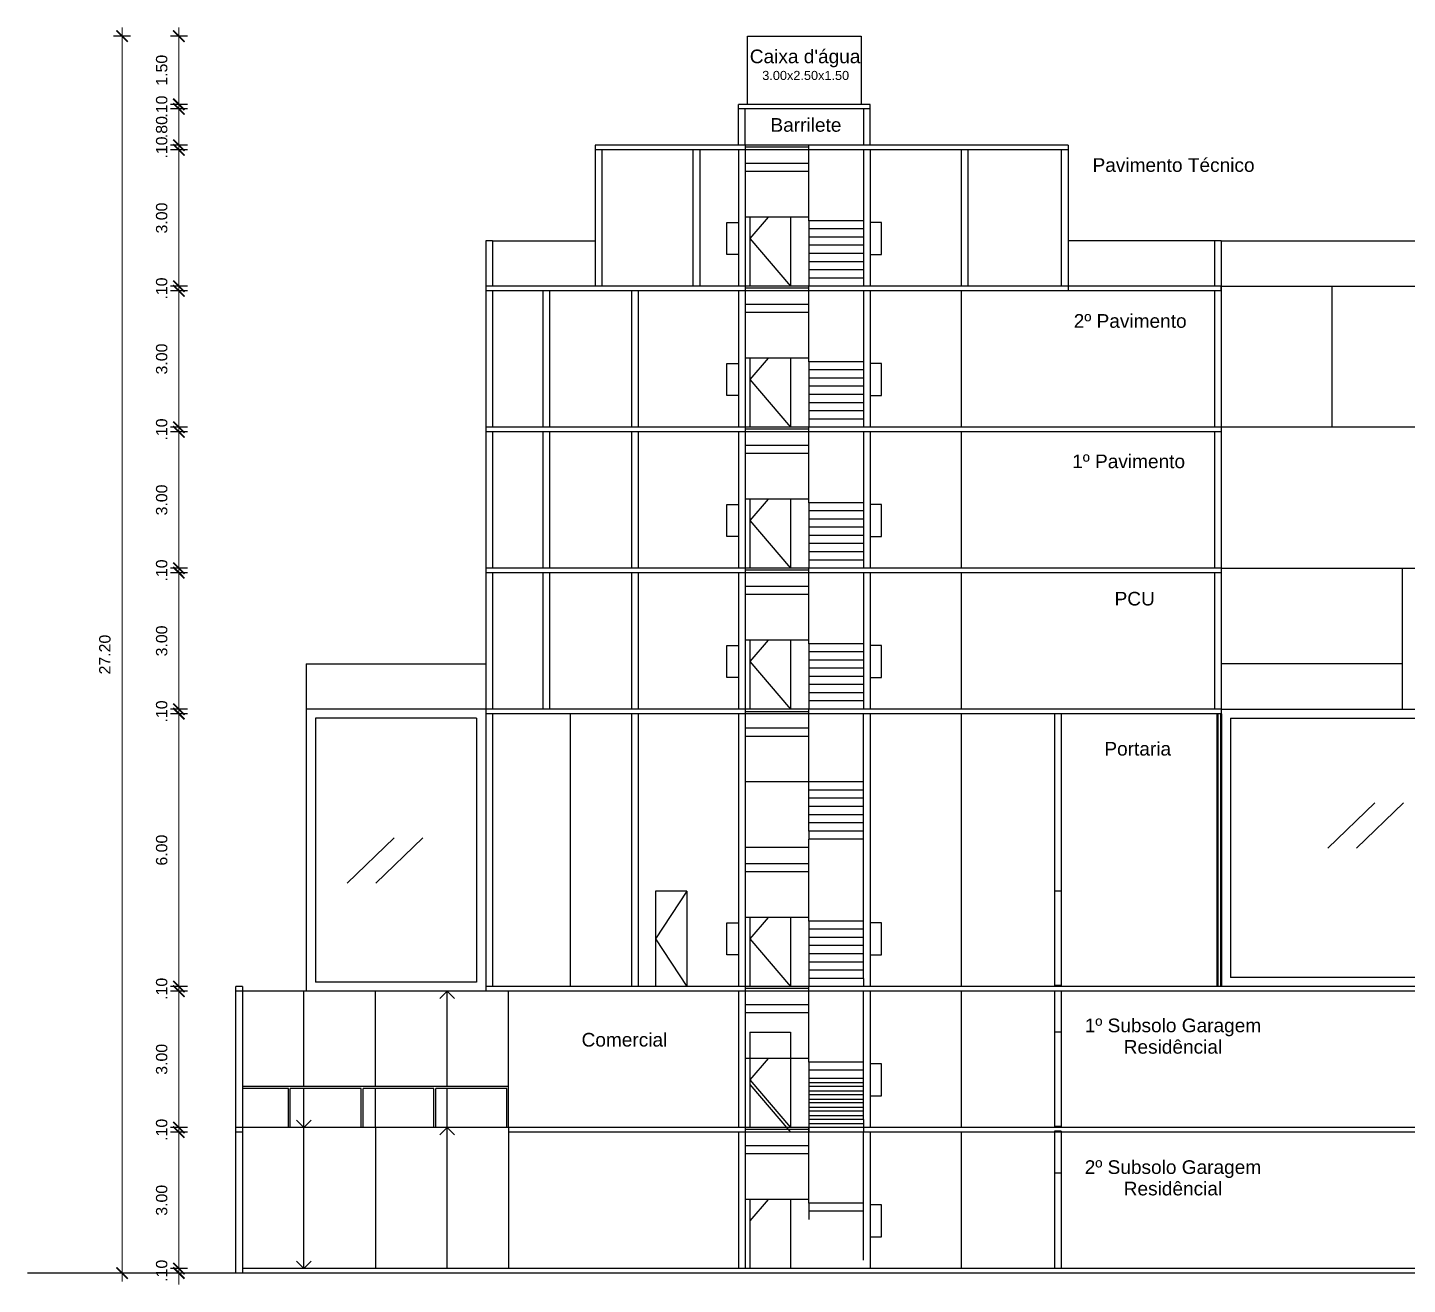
# Model space of a CAD drawing. Header units: millimetres. Extents: x -210 to 1173, y -437 to 320.
# Drawn here: x 862.41 to 892.75, y -409.12 to -381.48 of the extents above; entities that cross this region are included whole.
import ezdxf
from ezdxf.enums import TextEntityAlignment as Align

# ---------------------------------------------------------------- set-up
doc = ezdxf.new("R2010")
doc.units = ezdxf.units.MM
doc.header["$LTSCALE"] = 0.3
doc.linetypes.add('DASHED2', pattern=[9.525, 6.35, -3.175])
for name, color, linetype in [('CORTE', 6, 'Continuous'), ('COTAS', 1, 'Continuous'), ('ESQUADRIAS', 3, 'Continuous'), ('PROJEÇÃO', 1, 'DASHED2'), ('TEXTOS', 2, 'Continuous'), ('VISTA', 2, 'Continuous'), ('VISTA LONGE', 1, 'Continuous')]:
    doc.layers.add(name, color=color, linetype=linetype)
doc.styles.add('2MM 1_100', font='ARIAL.TTF', dxfattribs={"height": 0.2})
doc.styles.add('3MM 1_100', font='ARIAL.TTF', dxfattribs={"height": 0.3})
doc.styles.add('COTAS', font='ARIAL.TTF')
doc.dimstyles.new('1_125', dxfattribs={"dimscale": 0.125, "dimtxt": 2, "dimasz": 2, "dimexe": 1.5, "dimexo": 6, "dimgap": 2, "dimtad": 1, "dimzin": 4, "dimdsep": 46, "dimtxsty": 'COTAS', "dimblk": 'ARCHTICK', "dimcen": 2.5, "dimdle": 1.5, "dimclrt": 2, "dimadec": 0, "dimazin": 0, "dimtfac": 1, "dimtix": 1, "dimtmove": 2, "dimatfit": 3, "dimldrblk": 'DOT', "dimfxl": 1.5, "dimfxlon": 1, "dimlwd": 5, "dimarcsym": 0})

# ---------------------------------------------------------------- blocks, each defined once
blk = doc.blocks.new('_ArchTick')
at = {"color": 0, "linetype": 'ByBlock', "const_width": 0.15}
blk.add_lwpolyline([(-0.5, -0.5), (0.5, 0.5)], dxfattribs=at)
blk = doc.blocks.new('*D40')
at = {"layer": 'COTAS', "color": 0, "lineweight": -2}
for p, q in [((864.672, -381.671), (864.297, -381.671)), ((864.672, -408.871), (864.297, -408.871))]:
    blk.add_line(p, q, dxfattribs=at)
at = {"layer": 'COTAS', "color": 0, "lineweight": 5}
blk.add_line((864.484, -381.483), (864.484, -409.058), dxfattribs=at)
at = {"layer": 'Defpoints', "color": 0}
for p in [(879.488, -381.671), (864.484, -408.871), (879.488, -408.871)]:
    blk.add_point(p, dxfattribs=at)
at = {"layer": 'COTAS', "color": 0, "lineweight": 5, "xscale": 0.25, "yscale": 0.25, "zscale": 0.25}
for p, rotation in [((864.484, -381.671), 90), ((864.484, -408.871), 270)]:
    blk.add_blockref('_ArchTick', p, dxfattribs=dict(at, rotation=rotation))
at = {"layer": 'COTAS', "color": 2, "insert": (864.107, -395.271), "char_height": 0.25, "attachment_point": 5, "rotation": 90, "style": 'COTAS'}
blk.add_mtext('27.20', dxfattribs=at)
blk = doc.blocks.new('_Dot')
at = {"color": 0, "linetype": 'ByBlock', "lineweight": -2}
blk.add_line((-0.5, 0), (-1, 0), dxfattribs=at)
at = {"color": 0, "linetype": 'ByBlock', "const_width": 0.5}
blk.add_lwpolyline([(-0.25, 0, 1), (0.25, 0, 1)], format="xyb", close=True, dxfattribs=at)
blk = doc.blocks.new('*D41')
at = {"layer": 'COTAS', "color": 0, "lineweight": 5}
for p, q in [((865.734, -408.771), (865.734, -408.521)), ((865.734, -408.871), (865.734, -408.771)), ((865.734, -408.871), (865.734, -409.121))]:
    blk.add_line(p, q, dxfattribs=at)
at = {"layer": 'COTAS', "color": 0, "lineweight": -2}
for p, q in [((865.922, -408.771), (865.547, -408.771)), ((865.922, -408.871), (865.547, -408.871))]:
    blk.add_line(p, q, dxfattribs=at)
at = {"layer": 'Defpoints', "color": 0}
for p in [(865.734, -408.771), (867.134, -408.771), (867.134, -408.871)]:
    blk.add_point(p, dxfattribs=at)
at = {"layer": 'COTAS', "color": 0, "lineweight": 5, "xscale": 0.25, "yscale": 0.25, "zscale": 0.25}
for p, rotation in [((865.734, -408.771), 270), ((865.734, -408.871), 90)]:
    blk.add_blockref('_ArchTick', p, dxfattribs=dict(at, rotation=rotation))
at = {"layer": 'COTAS', "color": 2, "insert": (865.357, -408.821), "char_height": 0.25, "attachment_point": 5, "rotation": 90, "style": 'COTAS'}
blk.add_mtext('.10', dxfattribs=at)
blk = doc.blocks.new('*D42')
at = {"layer": 'COTAS', "color": 0, "lineweight": 5}
blk.add_line((865.734, -408.958), (865.734, -405.583), dxfattribs=at)
at = {"layer": 'COTAS', "color": 0, "lineweight": -2}
for p, q in [((865.922, -405.771), (865.547, -405.771)), ((865.922, -408.771), (865.547, -408.771))]:
    blk.add_line(p, q, dxfattribs=at)
at = {"layer": 'Defpoints', "color": 0}
for p in [(865.734, -405.771), (867.134, -405.771), (867.134, -408.771)]:
    blk.add_point(p, dxfattribs=at)
at = {"layer": 'COTAS', "color": 0, "lineweight": 5, "xscale": 0.25, "yscale": 0.25, "zscale": 0.25}
for p, rotation in [((865.734, -405.771), 90), ((865.734, -408.771), 270)]:
    blk.add_blockref('_ArchTick', p, dxfattribs=dict(at, rotation=rotation))
at = {"layer": 'COTAS', "color": 2, "insert": (865.357, -407.271), "char_height": 0.25, "attachment_point": 5, "rotation": 90, "style": 'COTAS'}
blk.add_mtext('3.00', dxfattribs=at)
blk = doc.blocks.new('*D43')
at = {"layer": 'COTAS', "color": 0, "lineweight": -2}
for p, q in [((865.922, -405.671), (865.547, -405.671)), ((865.922, -405.771), (865.547, -405.771))]:
    blk.add_line(p, q, dxfattribs=at)
at = {"layer": 'COTAS', "color": 0, "lineweight": 5}
for p, q in [((865.734, -405.671), (865.734, -405.421)), ((865.734, -405.771), (865.734, -405.671)), ((865.734, -405.771), (865.734, -406.021))]:
    blk.add_line(p, q, dxfattribs=at)
at = {"layer": 'Defpoints', "color": 0}
for p in [(865.734, -405.671), (866.984, -405.671), (866.984, -405.771)]:
    blk.add_point(p, dxfattribs=at)
at = {"layer": 'COTAS', "color": 0, "lineweight": 5, "xscale": 0.25, "yscale": 0.25, "zscale": 0.25}
for p, rotation in [((865.734, -405.671), 270), ((865.734, -405.771), 90)]:
    blk.add_blockref('_ArchTick', p, dxfattribs=dict(at, rotation=rotation))
at = {"layer": 'COTAS', "color": 2, "insert": (865.357, -405.721), "char_height": 0.25, "attachment_point": 5, "rotation": 90, "style": 'COTAS'}
blk.add_mtext('.10', dxfattribs=at)
blk = doc.blocks.new('*D44')
at = {"layer": 'COTAS', "color": 0, "lineweight": -2}
for p, q in [((865.922, -402.671), (865.547, -402.671)), ((865.922, -405.671), (865.547, -405.671))]:
    blk.add_line(p, q, dxfattribs=at)
at = {"layer": 'COTAS', "color": 0, "lineweight": 5}
blk.add_line((865.734, -405.858), (865.734, -402.483), dxfattribs=at)
at = {"layer": 'Defpoints', "color": 0}
for p in [(865.734, -402.671), (866.984, -402.671), (866.984, -405.671)]:
    blk.add_point(p, dxfattribs=at)
at = {"layer": 'COTAS', "color": 0, "lineweight": 5, "xscale": 0.25, "yscale": 0.25, "zscale": 0.25}
for p, rotation in [((865.734, -402.671), 90), ((865.734, -405.671), 270)]:
    blk.add_blockref('_ArchTick', p, dxfattribs=dict(at, rotation=rotation))
at = {"layer": 'COTAS', "color": 2, "insert": (865.357, -404.171), "char_height": 0.25, "attachment_point": 5, "rotation": 90, "style": 'COTAS'}
blk.add_mtext('3.00', dxfattribs=at)
blk = doc.blocks.new('*D45')
at = {"layer": 'COTAS', "color": 0, "lineweight": 5}
for p, q in [((865.734, -402.571), (865.734, -402.321)), ((865.734, -402.671), (865.734, -402.571)), ((865.734, -402.671), (865.734, -402.921))]:
    blk.add_line(p, q, dxfattribs=at)
at = {"layer": 'COTAS', "color": 0, "lineweight": -2}
for p, q in [((865.922, -402.571), (865.547, -402.571)), ((865.922, -402.671), (865.547, -402.671))]:
    blk.add_line(p, q, dxfattribs=at)
at = {"layer": 'Defpoints', "color": 0}
for p in [(865.734, -402.571), (866.984, -402.571), (866.984, -402.671)]:
    blk.add_point(p, dxfattribs=at)
at = {"layer": 'COTAS', "color": 0, "lineweight": 5, "xscale": 0.25, "yscale": 0.25, "zscale": 0.25}
for p, rotation in [((865.734, -402.571), 270), ((865.734, -402.671), 90)]:
    blk.add_blockref('_ArchTick', p, dxfattribs=dict(at, rotation=rotation))
at = {"layer": 'COTAS', "color": 2, "insert": (865.357, -402.621), "char_height": 0.25, "attachment_point": 5, "rotation": 90, "style": 'COTAS'}
blk.add_mtext('.10', dxfattribs=at)
blk = doc.blocks.new('*D46')
at = {"layer": 'COTAS', "color": 0, "lineweight": -2}
for p, q in [((865.922, -396.571), (865.547, -396.571)), ((865.922, -402.571), (865.547, -402.571))]:
    blk.add_line(p, q, dxfattribs=at)
at = {"layer": 'COTAS', "color": 0, "lineweight": 5}
blk.add_line((865.734, -402.758), (865.734, -396.383), dxfattribs=at)
at = {"layer": 'Defpoints', "color": 0}
for p in [(865.734, -396.571), (872.632, -396.571), (872.632, -402.571)]:
    blk.add_point(p, dxfattribs=at)
at = {"layer": 'COTAS', "color": 0, "lineweight": 5, "xscale": 0.25, "yscale": 0.25, "zscale": 0.25}
for p, rotation in [((865.734, -396.571), 90), ((865.734, -402.571), 270)]:
    blk.add_blockref('_ArchTick', p, dxfattribs=dict(at, rotation=rotation))
at = {"layer": 'COTAS', "color": 2, "insert": (865.357, -399.571), "char_height": 0.25, "attachment_point": 5, "rotation": 90, "style": 'COTAS'}
blk.add_mtext('6.00', dxfattribs=at)
blk = doc.blocks.new('*D47')
at = {"layer": 'COTAS', "color": 0, "lineweight": -2}
for p, q in [((865.922, -393.471), (865.547, -393.471)), ((865.922, -396.471), (865.547, -396.471))]:
    blk.add_line(p, q, dxfattribs=at)
at = {"layer": 'COTAS', "color": 0, "lineweight": 5}
blk.add_line((865.734, -396.658), (865.734, -393.283), dxfattribs=at)
at = {"layer": 'Defpoints', "color": 0}
for p in [(865.734, -393.471), (872.632, -393.471), (872.632, -396.471)]:
    blk.add_point(p, dxfattribs=at)
at = {"layer": 'COTAS', "color": 0, "lineweight": 5, "xscale": 0.25, "yscale": 0.25, "zscale": 0.25}
for p, rotation in [((865.734, -393.471), 90), ((865.734, -396.471), 270)]:
    blk.add_blockref('_ArchTick', p, dxfattribs=dict(at, rotation=rotation))
at = {"layer": 'COTAS', "color": 2, "insert": (865.357, -394.971), "char_height": 0.25, "attachment_point": 5, "rotation": 90, "style": 'COTAS'}
blk.add_mtext('3.00', dxfattribs=at)
blk = doc.blocks.new('*D48')
at = {"layer": 'COTAS', "color": 0, "lineweight": 5}
for p, q in [((865.734, -396.471), (865.734, -396.221)), ((865.734, -396.571), (865.734, -396.471)), ((865.734, -396.571), (865.734, -396.821))]:
    blk.add_line(p, q, dxfattribs=at)
at = {"layer": 'COTAS', "color": 0, "lineweight": -2}
for p, q in [((865.922, -396.471), (865.547, -396.471)), ((865.922, -396.571), (865.547, -396.571))]:
    blk.add_line(p, q, dxfattribs=at)
at = {"layer": 'Defpoints', "color": 0}
for p in [(865.734, -396.471), (872.481, -396.471), (872.481, -396.571)]:
    blk.add_point(p, dxfattribs=at)
at = {"layer": 'COTAS', "color": 0, "lineweight": 5, "xscale": 0.25, "yscale": 0.25, "zscale": 0.25}
for p, rotation in [((865.734, -396.471), 270), ((865.734, -396.571), 90)]:
    blk.add_blockref('_ArchTick', p, dxfattribs=dict(at, rotation=rotation))
at = {"layer": 'COTAS', "color": 2, "insert": (865.357, -396.521), "char_height": 0.25, "attachment_point": 5, "rotation": 90, "style": 'COTAS'}
blk.add_mtext('.10', dxfattribs=at)
blk = doc.blocks.new('*D49')
at = {"layer": 'COTAS', "color": 0, "lineweight": 5}
for p, q in [((865.734, -393.371), (865.734, -393.121)), ((865.734, -393.471), (865.734, -393.371)), ((865.734, -393.471), (865.734, -393.721))]:
    blk.add_line(p, q, dxfattribs=at)
at = {"layer": 'COTAS', "color": 0, "lineweight": -2}
for p, q in [((865.922, -393.371), (865.547, -393.371)), ((865.922, -393.471), (865.547, -393.471))]:
    blk.add_line(p, q, dxfattribs=at)
at = {"layer": 'Defpoints', "color": 0}
for p in [(865.734, -393.371), (872.632, -393.371), (872.632, -393.471)]:
    blk.add_point(p, dxfattribs=at)
at = {"layer": 'COTAS', "color": 0, "lineweight": 5, "xscale": 0.25, "yscale": 0.25, "zscale": 0.25}
for p, rotation in [((865.734, -393.371), 270), ((865.734, -393.471), 90)]:
    blk.add_blockref('_ArchTick', p, dxfattribs=dict(at, rotation=rotation))
at = {"layer": 'COTAS', "color": 2, "insert": (865.357, -393.421), "char_height": 0.25, "attachment_point": 5, "rotation": 90, "style": 'COTAS'}
blk.add_mtext('.10', dxfattribs=at)
blk = doc.blocks.new('*D50')
at = {"layer": 'COTAS', "color": 0, "lineweight": 5}
blk.add_line((865.734, -393.558), (865.734, -390.183), dxfattribs=at)
at = {"layer": 'COTAS', "color": 0, "lineweight": -2}
for p, q in [((865.922, -390.371), (865.547, -390.371)), ((865.922, -393.371), (865.547, -393.371))]:
    blk.add_line(p, q, dxfattribs=at)
at = {"layer": 'Defpoints', "color": 0}
for p in [(865.734, -390.371), (872.632, -390.371), (872.632, -393.371)]:
    blk.add_point(p, dxfattribs=at)
at = {"layer": 'COTAS', "color": 0, "lineweight": 5, "xscale": 0.25, "yscale": 0.25, "zscale": 0.25}
for p, rotation in [((865.734, -390.371), 90), ((865.734, -393.371), 270)]:
    blk.add_blockref('_ArchTick', p, dxfattribs=dict(at, rotation=rotation))
at = {"layer": 'COTAS', "color": 2, "insert": (865.357, -391.871), "char_height": 0.25, "attachment_point": 5, "rotation": 90, "style": 'COTAS'}
blk.add_mtext('3.00', dxfattribs=at)
blk = doc.blocks.new('*D51')
at = {"layer": 'COTAS', "color": 0, "lineweight": 5}
for p, q in [((865.734, -390.271), (865.734, -390.021)), ((865.734, -390.371), (865.734, -390.271)), ((865.734, -390.371), (865.734, -390.621))]:
    blk.add_line(p, q, dxfattribs=at)
at = {"layer": 'COTAS', "color": 0, "lineweight": -2}
for p, q in [((865.922, -390.271), (865.547, -390.271)), ((865.922, -390.371), (865.547, -390.371))]:
    blk.add_line(p, q, dxfattribs=at)
at = {"layer": 'Defpoints', "color": 0}
for p in [(865.734, -390.271), (872.632, -390.271), (872.632, -390.371)]:
    blk.add_point(p, dxfattribs=at)
at = {"layer": 'COTAS', "color": 0, "lineweight": 5, "xscale": 0.25, "yscale": 0.25, "zscale": 0.25}
for p, rotation in [((865.734, -390.271), 270), ((865.734, -390.371), 90)]:
    blk.add_blockref('_ArchTick', p, dxfattribs=dict(at, rotation=rotation))
at = {"layer": 'COTAS', "color": 2, "insert": (865.357, -390.321), "char_height": 0.25, "attachment_point": 5, "rotation": 90, "style": 'COTAS'}
blk.add_mtext('.10', dxfattribs=at)
blk = doc.blocks.new('*D52')
at = {"layer": 'COTAS', "color": 0, "lineweight": 5}
blk.add_line((865.734, -390.458), (865.734, -387.083), dxfattribs=at)
at = {"layer": 'COTAS', "color": 0, "lineweight": -2}
for p, q in [((865.922, -387.271), (865.547, -387.271)), ((865.922, -390.271), (865.547, -390.271))]:
    blk.add_line(p, q, dxfattribs=at)
at = {"layer": 'Defpoints', "color": 0}
for p in [(865.734, -387.271), (872.632, -387.271), (872.632, -390.271)]:
    blk.add_point(p, dxfattribs=at)
at = {"layer": 'COTAS', "color": 0, "lineweight": 5, "xscale": 0.25, "yscale": 0.25, "zscale": 0.25}
for p, rotation in [((865.734, -387.271), 90), ((865.734, -390.271), 270)]:
    blk.add_blockref('_ArchTick', p, dxfattribs=dict(at, rotation=rotation))
at = {"layer": 'COTAS', "color": 2, "insert": (865.357, -388.771), "char_height": 0.25, "attachment_point": 5, "rotation": 90, "style": 'COTAS'}
blk.add_mtext('3.00', dxfattribs=at)
blk = doc.blocks.new('*D53')
at = {"layer": 'COTAS', "color": 0, "lineweight": 5}
blk.add_line((865.734, -387.358), (865.734, -383.983), dxfattribs=at)
at = {"layer": 'COTAS', "color": 0, "lineweight": -2}
for p, q in [((865.922, -384.171), (865.547, -384.171)), ((865.922, -387.171), (865.547, -387.171))]:
    blk.add_line(p, q, dxfattribs=at)
at = {"layer": 'Defpoints', "color": 0}
for p in [(865.734, -384.171), (874.889, -384.171), (874.889, -387.171)]:
    blk.add_point(p, dxfattribs=at)
at = {"layer": 'COTAS', "color": 0, "lineweight": 5, "xscale": 0.25, "yscale": 0.25, "zscale": 0.25}
for p, rotation in [((865.734, -384.171), 90), ((865.734, -387.171), 270)]:
    blk.add_blockref('_ArchTick', p, dxfattribs=dict(at, rotation=rotation))
at = {"layer": 'COTAS', "color": 2, "insert": (865.357, -385.671), "char_height": 0.25, "attachment_point": 5, "rotation": 90, "style": 'COTAS'}
blk.add_mtext('3.00', dxfattribs=at)
blk = doc.blocks.new('*D54')
at = {"layer": 'COTAS', "color": 0, "lineweight": -2}
for p, q in [((865.922, -387.171), (865.547, -387.171)), ((865.922, -387.271), (865.547, -387.271))]:
    blk.add_line(p, q, dxfattribs=at)
at = {"layer": 'COTAS', "color": 0, "lineweight": 5}
for p, q in [((865.734, -387.171), (865.734, -386.921)), ((865.734, -387.271), (865.734, -387.171)), ((865.734, -387.271), (865.734, -387.521))]:
    blk.add_line(p, q, dxfattribs=at)
at = {"layer": 'Defpoints', "color": 0}
for p in [(865.734, -387.171), (872.481, -387.171), (872.481, -387.271)]:
    blk.add_point(p, dxfattribs=at)
at = {"layer": 'COTAS', "color": 0, "lineweight": 5, "xscale": 0.25, "yscale": 0.25, "zscale": 0.25}
for p, rotation in [((865.734, -387.171), 270), ((865.734, -387.271), 90)]:
    blk.add_blockref('_ArchTick', p, dxfattribs=dict(at, rotation=rotation))
at = {"layer": 'COTAS', "color": 2, "insert": (865.357, -387.221), "char_height": 0.25, "attachment_point": 5, "rotation": 90, "style": 'COTAS'}
blk.add_mtext('.10', dxfattribs=at)
blk = doc.blocks.new('*D55')
at = {"layer": 'COTAS', "color": 0, "lineweight": 5}
for p, q in [((865.734, -384.071), (865.734, -383.821)), ((865.734, -384.171), (865.734, -384.071)), ((865.734, -384.171), (865.734, -384.421))]:
    blk.add_line(p, q, dxfattribs=at)
at = {"layer": 'COTAS', "color": 0, "lineweight": -2}
for p, q in [((865.922, -384.071), (865.547, -384.071)), ((865.922, -384.171), (865.547, -384.171))]:
    blk.add_line(p, q, dxfattribs=at)
at = {"layer": 'Defpoints', "color": 0}
for p in [(865.734, -384.071), (874.889, -384.071), (874.889, -384.171)]:
    blk.add_point(p, dxfattribs=at)
at = {"layer": 'COTAS', "color": 0, "lineweight": 5, "xscale": 0.25, "yscale": 0.25, "zscale": 0.25}
for p, rotation in [((865.734, -384.071), 270), ((865.734, -384.171), 90)]:
    blk.add_blockref('_ArchTick', p, dxfattribs=dict(at, rotation=rotation))
at = {"layer": 'COTAS', "color": 2, "insert": (865.357, -384.121), "char_height": 0.25, "attachment_point": 5, "rotation": 90, "style": 'COTAS'}
blk.add_mtext('.10', dxfattribs=at)
blk = doc.blocks.new('*D56')
at = {"layer": 'COTAS', "color": 0, "lineweight": 5}
for p, q in [((865.734, -383.271), (865.734, -383.021)), ((865.734, -384.071), (865.734, -383.271)), ((865.734, -384.071), (865.734, -384.321))]:
    blk.add_line(p, q, dxfattribs=at)
at = {"layer": 'COTAS', "color": 0, "lineweight": -2}
for p, q in [((865.922, -383.271), (865.547, -383.271)), ((865.922, -384.071), (865.547, -384.071))]:
    blk.add_line(p, q, dxfattribs=at)
at = {"layer": 'Defpoints', "color": 0}
for p in [(865.734, -383.271), (878.188, -383.271), (878.188, -384.071)]:
    blk.add_point(p, dxfattribs=at)
at = {"layer": 'COTAS', "color": 0, "lineweight": 5, "xscale": 0.25, "yscale": 0.25, "zscale": 0.25}
for p, rotation in [((865.734, -383.271), 270), ((865.734, -384.071), 90)]:
    blk.add_blockref('_ArchTick', p, dxfattribs=dict(at, rotation=rotation))
at = {"layer": 'COTAS', "color": 2, "insert": (865.357, -383.671), "char_height": 0.25, "attachment_point": 5, "rotation": 90, "style": 'COTAS'}
blk.add_mtext('.80', dxfattribs=at)
blk = doc.blocks.new('*D57')
at = {"layer": 'COTAS', "color": 0, "lineweight": 5}
for p, q in [((865.734, -383.171), (865.734, -382.921)), ((865.734, -383.271), (865.734, -383.171)), ((865.734, -383.271), (865.734, -383.521))]:
    blk.add_line(p, q, dxfattribs=at)
at = {"layer": 'COTAS', "color": 0, "lineweight": -2}
for p, q in [((865.922, -383.171), (865.547, -383.171)), ((865.922, -383.271), (865.547, -383.271))]:
    blk.add_line(p, q, dxfattribs=at)
at = {"layer": 'Defpoints', "color": 0}
for p in [(865.734, -383.171), (878.188, -383.171), (878.188, -383.271)]:
    blk.add_point(p, dxfattribs=at)
at = {"layer": 'COTAS', "color": 0, "lineweight": 5, "xscale": 0.25, "yscale": 0.25, "zscale": 0.25}
for p, rotation in [((865.734, -383.171), 270), ((865.734, -383.271), 90)]:
    blk.add_blockref('_ArchTick', p, dxfattribs=dict(at, rotation=rotation))
at = {"layer": 'COTAS', "color": 2, "insert": (865.357, -383.221), "char_height": 0.25, "attachment_point": 5, "rotation": 90, "style": 'COTAS'}
blk.add_mtext('.10', dxfattribs=at)
blk = doc.blocks.new('*D58')
at = {"layer": 'COTAS', "color": 0, "lineweight": -2}
for p, q in [((865.922, -381.671), (865.547, -381.671)), ((865.922, -383.171), (865.547, -383.171))]:
    blk.add_line(p, q, dxfattribs=at)
at = {"layer": 'COTAS', "color": 0, "lineweight": 5}
blk.add_line((865.734, -383.358), (865.734, -381.483), dxfattribs=at)
at = {"layer": 'Defpoints', "color": 0}
for p in [(865.734, -381.671), (878.238, -381.671), (878.238, -383.171)]:
    blk.add_point(p, dxfattribs=at)
at = {"layer": 'COTAS', "color": 0, "lineweight": 5, "xscale": 0.25, "yscale": 0.25, "zscale": 0.25}
for p, rotation in [((865.734, -381.671), 90), ((865.734, -383.171), 270)]:
    blk.add_blockref('_ArchTick', p, dxfattribs=dict(at, rotation=rotation))
at = {"layer": 'COTAS', "color": 2, "insert": (865.357, -382.421), "char_height": 0.25, "attachment_point": 5, "rotation": 90, "style": 'COTAS'}
blk.add_mtext('1.50', dxfattribs=at)
blk = doc.blocks.new('*D59')
at = {"layer": 'COTAS', "color": 0, "lineweight": -2}
for p, q in [((913.047, -381.671), (913.422, -381.671)), ((913.047, -402.571), (913.422, -402.571))]:
    blk.add_line(p, q, dxfattribs=at)
at = {"layer": 'COTAS', "color": 0, "lineweight": 5}
blk.add_line((913.234, -381.483), (913.234, -402.758), dxfattribs=at)
at = {"layer": 'Defpoints', "color": 0}
for p in [(879.488, -381.671), (879.488, -402.571), (913.234, -402.571)]:
    blk.add_point(p, dxfattribs=at)
at = {"layer": 'COTAS', "color": 0, "lineweight": 5, "xscale": 0.25, "yscale": 0.25, "zscale": 0.25}
for p, rotation in [((913.234, -381.671), 90), ((913.234, -402.571), 270)]:
    blk.add_blockref('_ArchTick', p, dxfattribs=dict(at, rotation=rotation))
at = {"layer": 'COTAS', "color": 2, "insert": (912.857, -392.121), "char_height": 0.25, "attachment_point": 5, "rotation": 90, "style": 'COTAS'}
blk.add_mtext('20.90', dxfattribs=at)

msp = doc.modelspace()

# ---------------------------------------------------------------- linework, layer by layer
at = {"layer": 'CORTE'}
for p, q in [((878.238, -383.171), (878.238, -381.671)), ((878.238, -381.671), (880.738, -381.671)), ((880.738, -381.671), (880.738, -383.171)), ((880.938, -383.171), (878.038, -383.171)), ((878.038, -384.071), (878.038, -383.171)), ((880.938, -384.071), (880.938, -383.171)), ((880.938, -383.271), (878.038, -383.271)), ((878.188, -384.071), (878.188, -383.271)), ((880.799, -384.071), (880.799, -383.271)), ((874.889, -384.071), (874.889, -387.171)), ((885.289, -384.071), (874.889, -384.071)), ((878.188, -384.071), (878.188, -387.171)), ((885.289, -384.071), (885.289, -387.271)), ((885.289, -384.171), (874.889, -384.171)), ((875.039, -384.171), (875.039, -387.171)), ((877.039, -384.171), (877.039, -387.171)), ((877.189, -384.171), (877.189, -387.171)), ((878.038, -384.171), (878.038, -387.171)), ((880.788, -384.171), (880.788, -387.171)), ((880.938, -384.171), (880.938, -387.171)), ((882.938, -384.171), (882.938, -387.171)), ((883.088, -384.171), (883.088, -387.171)), ((885.139, -384.171), (885.139, -387.171)), ((879.588, -384.471), (878.188, -384.471)), ((879.588, -384.651), (878.188, -384.651)), ((879.588, -384.651), (879.588, -384.471)), ((872.632, -386.171), (872.481, -386.171)), ((872.481, -386.171), (872.481, -390.271)), ((872.632, -386.171), (872.632, -387.171)), ((888.506, -386.171), (888.506, -387.171)), ((888.657, -386.171), (888.506, -386.171)), ((888.657, -386.171), (888.657, -396.471)), ((880.788, -386.811), (879.588, -386.811)), ((879.588, -386.811), (879.588, -386.991)), ((872.481, -387.171), (872.481, -393.371)), ((888.657, -387.171), (872.481, -387.171)), ((878.188, -387.171), (878.188, -390.271)), ((888.657, -387.271), (888.657, -387.171)), ((888.657, -387.271), (872.481, -387.271)), ((872.632, -387.271), (872.632, -390.271)), ((873.738, -387.271), (873.738, -390.271)), ((873.888, -387.271), (873.888, -390.271)), ((875.688, -387.271), (875.688, -390.271)), ((875.838, -387.271), (875.838, -390.271)), ((878.038, -387.271), (878.038, -390.271)), ((880.788, -387.271), (880.788, -390.271)), ((880.938, -387.271), (880.938, -390.271)), ((888.506, -387.271), (888.506, -390.271)), ((879.588, -387.571), (878.188, -387.571)), ((879.588, -387.751), (878.188, -387.751)), ((879.588, -387.751), (879.588, -387.571)), ((880.788, -389.911), (879.588, -389.911)), ((879.588, -389.911), (879.588, -390.091)), ((872.481, -390.271), (872.481, -396.471)), ((888.657, -390.271), (872.481, -390.271)), ((888.657, -390.371), (872.481, -390.371)), ((872.632, -390.371), (872.632, -393.371)), ((873.738, -390.371), (873.738, -393.371)), ((873.888, -390.371), (873.888, -393.371)), ((875.688, -390.371), (875.688, -393.371)), ((875.838, -390.371), (875.838, -393.371)), ((878.038, -390.371), (878.038, -393.371)), ((878.188, -390.271), (878.188, -393.371)), ((880.788, -390.371), (880.788, -393.371)), ((880.938, -390.371), (880.938, -393.371)), ((888.506, -390.371), (888.506, -393.371)), ((879.588, -390.671), (878.188, -390.671)), ((879.588, -390.851), (879.588, -390.671)), ((879.588, -390.851), (878.188, -390.851)), ((880.788, -393.011), (879.588, -393.011)), ((879.588, -393.011), (879.588, -393.191)), ((888.657, -393.371), (872.481, -393.371)), ((888.657, -393.471), (872.481, -393.471)), ((872.632, -393.471), (872.632, -396.471)), ((873.738, -393.471), (873.738, -396.471)), ((873.888, -393.471), (873.888, -396.471)), ((875.688, -393.471), (875.688, -396.471)), ((875.838, -393.471), (875.838, -396.471)), ((878.038, -393.471), (878.038, -396.471)), ((878.188, -393.371), (878.188, -396.471)), ((880.788, -393.471), (880.788, -396.471)), ((880.938, -393.471), (880.938, -396.471)), ((888.506, -393.471), (888.506, -396.471)), ((879.588, -393.771), (878.188, -393.771)), ((879.588, -393.951), (879.588, -393.771)), ((879.588, -393.951), (878.188, -393.951)), ((880.788, -396.111), (879.588, -396.111)), ((879.588, -396.111), (879.588, -396.291)), ((872.481, -396.471), (872.481, -402.671)), ((888.664, -396.471), (872.481, -396.471)), ((888.664, -396.571), (872.481, -396.571)), ((872.632, -396.571), (872.632, -402.571)), ((875.688, -396.571), (875.688, -402.571)), ((875.838, -396.571), (875.838, -402.571)), ((878.038, -396.571), (878.038, -402.571)), ((878.188, -396.471), (878.188, -402.571)), ((880.788, -402.391), (880.788, -396.571)), ((880.938, -396.571), (880.938, -402.571)), ((884.988, -396.571), (884.988, -402.551)), ((885.138, -396.571), (885.138, -402.551)), ((888.664, -396.571), (888.664, -396.471)), ((879.588, -396.891), (878.188, -396.891)), ((879.588, -397.071), (879.588, -396.891)), ((879.588, -397.071), (878.188, -397.071)), ((880.788, -399.151), (879.588, -399.151)), ((879.588, -399.151), (879.588, -399.331)), ((879.588, -399.871), (878.188, -399.871)), ((879.588, -400.051), (879.588, -399.871)), ((879.588, -400.051), (878.188, -400.051)), ((885.138, -400.471), (884.988, -400.471)), ((880.788, -402.211), (879.588, -402.211)), ((879.588, -402.211), (879.588, -402.391)), ((866.984, -408.871), (866.984, -402.571)), ((867.134, -402.571), (866.984, -402.571)), ((867.134, -402.671), (866.984, -402.671)), ((867.134, -402.571), (867.134, -408.871)), ((911.984, -402.571), (872.481, -402.571)), ((911.984, -402.671), (872.481, -402.671)), ((878.038, -402.671), (878.038, -405.671)), ((878.188, -402.571), (878.188, -405.671)), ((880.788, -402.391), (880.788, -402.571)), ((880.788, -405.491), (880.788, -402.671)), ((880.938, -402.671), (880.938, -405.671)), ((884.988, -402.551), (884.988, -402.571)), ((885.138, -402.551), (884.988, -402.551)), ((884.988, -402.671), (884.988, -403.571)), ((885.138, -402.551), (885.138, -402.571)), ((885.138, -402.671), (885.138, -403.571)), ((879.588, -402.971), (878.188, -402.971)), ((879.588, -403.151), (879.588, -402.971)), ((879.588, -403.151), (878.188, -403.151)), ((885.138, -403.571), (884.988, -403.571)), ((880.788, -405.311), (879.588, -405.311)), ((879.588, -405.311), (879.588, -405.491)), ((867.134, -405.671), (866.984, -405.671)), ((911.984, -405.671), (872.984, -405.671)), ((878.188, -405.671), (878.188, -408.771)), ((880.788, -405.411), (879.588, -405.411)), ((879.588, -405.411), (879.588, -405.591)), ((880.788, -405.491), (880.788, -405.671)), ((880.788, -405.591), (880.788, -405.771)), ((884.988, -405.651), (884.988, -405.671)), ((885.138, -405.651), (884.988, -405.651)), ((885.138, -405.651), (885.138, -405.671)), ((867.134, -405.771), (866.984, -405.771)), ((911.984, -405.771), (872.984, -405.771)), ((878.038, -405.771), (878.038, -408.771)), ((880.788, -408.591), (880.788, -405.771)), ((880.938, -405.771), (880.938, -408.771)), ((885.138, -405.751), (884.988, -405.751)), ((884.988, -405.751), (884.988, -405.771)), ((884.988, -405.771), (884.988, -406.671)), ((885.138, -405.751), (885.138, -405.771)), ((885.138, -405.771), (885.138, -406.671)), ((879.588, -406.071), (878.188, -406.071)), ((879.588, -406.251), (878.188, -406.251)), ((879.588, -406.251), (879.588, -406.071)), ((885.138, -406.671), (884.988, -406.671)), ((914.863, -408.871), (862.407, -408.871)), ((911.834, -408.771), (867.134, -408.771))]:
    msp.add_line(p, q, dxfattribs=at)
for points in [[(878.038, -386.471), (877.788, -386.471), (877.788, -385.771), (878.038, -385.771)], [(880.938, -386.471), (881.188, -386.471), (881.188, -385.771), (880.938, -385.771)], [(878.038, -389.571), (877.788, -389.571), (877.788, -388.871), (878.038, -388.871)], [(880.938, -389.571), (881.188, -389.571), (881.188, -388.871), (880.938, -388.871)], [(878.038, -392.671), (877.788, -392.671), (877.788, -391.971), (878.038, -391.971)], [(880.938, -392.671), (881.188, -392.671), (881.188, -391.971), (880.938, -391.971)], [(878.038, -395.771), (877.788, -395.771), (877.788, -395.071), (878.038, -395.071)], [(880.938, -395.771), (881.188, -395.771), (881.188, -395.071), (880.938, -395.071)], [(878.038, -401.871), (877.788, -401.871), (877.788, -401.171), (878.038, -401.171)], [(880.938, -401.871), (881.188, -401.871), (881.188, -401.171), (880.938, -401.171)], [(880.938, -404.971), (881.188, -404.971), (881.188, -404.271), (880.938, -404.271)], [(880.938, -408.071), (881.188, -408.071), (881.188, -407.371), (880.938, -407.371)]]:
    msp.add_lwpolyline(points, close=True, dxfattribs=at)
at = {"layer": 'COTAS'}
for p, q in [((868.484, -404.771), (868.484, -402.671)), ((871.634, -402.671), (871.471, -402.834)), ((871.634, -402.671), (871.797, -402.834)), ((871.634, -404.771), (871.634, -402.671)), ((868.484, -405.671), (868.484, -404.811)), ((871.634, -405.671), (871.634, -404.811)), ((868.484, -405.671), (868.321, -405.507)), ((868.484, -405.671), (868.647, -405.507)), ((868.484, -408.771), (868.484, -405.671)), ((871.634, -405.671), (871.471, -405.834)), ((871.634, -405.671), (871.797, -405.834)), ((871.634, -408.771), (871.634, -405.671)), ((868.484, -408.771), (868.321, -408.607)), ((868.484, -408.771), (868.647, -408.607))]:
    msp.add_line(p, q, dxfattribs=at)
at = {"layer": 'ESQUADRIAS'}
for p, q in [((888.562, -396.571), (888.562, -402.571)), ((888.582, -396.571), (888.582, -402.571))]:
    msp.add_line(p, q, dxfattribs=at)
at = {"layer": 'PROJEÇÃO'}
for p, q in [((878.691, -385.651), (878.288, -386.121)), ((878.288, -386.121), (879.188, -387.171)), ((878.691, -388.751), (878.288, -389.221)), ((878.288, -389.221), (879.188, -390.271)), ((878.691, -391.851), (878.288, -392.321)), ((878.288, -392.321), (879.188, -393.371)), ((878.691, -394.951), (878.288, -395.421)), ((878.288, -395.421), (879.188, -396.471)), ((876.907, -400.471), (876.215, -401.521)), ((878.691, -401.051), (878.288, -401.521)), ((876.215, -401.521), (876.907, -402.571)), ((878.288, -401.521), (879.188, -402.571)), ((878.691, -404.151), (878.288, -404.621)), ((878.288, -404.621), (879.188, -405.671)), ((878.288, -404.621), (879.188, -405.671)), ((878.288, -404.721), (879.188, -405.771)), ((878.691, -407.251), (878.288, -407.721))]:
    msp.add_line(p, q, dxfattribs=at)
at = {"layer": 'VISTA'}
for p, q in [((879.588, -384.111), (878.188, -384.111)), ((879.588, -384.471), (879.588, -384.071)), ((879.588, -385.731), (879.588, -384.651)), ((879.588, -385.651), (878.188, -385.651)), ((878.288, -385.651), (878.288, -387.171)), ((879.188, -385.651), (879.188, -387.171)), ((880.788, -385.731), (879.588, -385.731)), ((879.588, -385.731), (879.588, -385.911)), ((880.788, -385.911), (879.588, -385.911)), ((879.588, -385.911), (879.588, -386.091)), ((872.632, -386.171), (874.889, -386.171)), ((880.788, -386.091), (879.588, -386.091)), ((879.588, -386.091), (879.588, -386.271)), ((880.788, -386.271), (879.588, -386.271)), ((879.588, -386.271), (879.588, -386.451)), ((888.506, -386.171), (885.289, -386.171)), ((888.657, -386.171), (911.204, -386.171)), ((880.788, -386.451), (879.588, -386.451)), ((879.588, -386.451), (879.588, -386.631)), ((880.788, -386.631), (879.588, -386.631)), ((879.588, -386.631), (879.588, -386.811)), ((880.788, -386.991), (879.588, -386.991)), ((879.588, -386.991), (879.588, -387.171)), ((879.588, -387.571), (879.588, -387.171)), ((888.657, -387.171), (911.204, -387.171)), ((891.092, -387.171), (891.092, -390.271)), ((879.588, -387.211), (878.188, -387.211)), ((882.938, -387.271), (882.938, -390.271)), ((879.588, -388.831), (879.588, -387.751)), ((879.588, -388.751), (878.188, -388.751)), ((878.288, -388.751), (878.288, -390.271)), ((879.188, -388.751), (879.188, -390.271)), ((880.788, -388.831), (879.588, -388.831)), ((879.588, -388.831), (879.588, -389.011)), ((880.788, -389.011), (879.588, -389.011)), ((879.588, -389.011), (879.588, -389.191)), ((880.788, -389.191), (879.588, -389.191)), ((879.588, -389.191), (879.588, -389.371)), ((880.788, -389.371), (879.588, -389.371)), ((879.588, -389.371), (879.588, -389.551)), ((880.788, -389.551), (879.588, -389.551)), ((879.588, -389.551), (879.588, -389.731)), ((880.788, -389.731), (879.588, -389.731)), ((879.588, -389.731), (879.588, -389.911)), ((880.788, -390.091), (879.588, -390.091)), ((879.588, -390.091), (879.588, -390.271)), ((879.588, -390.311), (878.188, -390.311)), ((879.588, -390.671), (879.588, -390.271)), ((882.938, -390.371), (882.938, -393.371)), ((911.204, -390.271), (888.657, -390.271)), ((879.588, -391.931), (879.588, -390.851)), ((879.588, -391.851), (878.188, -391.851)), ((878.288, -391.851), (878.288, -393.371)), ((879.188, -391.851), (879.188, -393.371)), ((880.788, -391.931), (879.588, -391.931)), ((879.588, -391.931), (879.588, -392.111)), ((880.788, -392.111), (879.588, -392.111)), ((879.588, -392.111), (879.588, -392.291)), ((880.788, -392.291), (879.588, -392.291)), ((879.588, -392.291), (879.588, -392.471)), ((880.788, -392.471), (879.588, -392.471)), ((879.588, -392.471), (879.588, -392.651)), ((880.788, -392.651), (879.588, -392.651)), ((879.588, -392.651), (879.588, -392.831)), ((880.788, -392.831), (879.588, -392.831)), ((879.588, -392.831), (879.588, -393.011)), ((880.788, -393.191), (879.588, -393.191)), ((879.588, -393.191), (879.588, -393.371)), ((879.588, -393.411), (878.188, -393.411)), ((879.588, -393.771), (879.588, -393.371)), ((882.938, -393.471), (882.938, -396.471)), ((888.657, -393.371), (893.636, -393.371)), ((892.636, -393.371), (892.636, -396.471)), ((879.588, -395.031), (879.588, -393.951)), ((879.588, -394.951), (878.188, -394.951)), ((878.288, -394.951), (878.288, -396.471)), ((879.188, -394.951), (879.188, -396.471)), ((880.788, -395.031), (879.588, -395.031)), ((879.588, -395.031), (879.588, -395.211)), ((880.788, -395.211), (879.588, -395.211)), ((879.588, -395.211), (879.588, -395.391)), ((880.788, -395.391), (879.588, -395.391)), ((879.588, -395.391), (879.588, -395.571)), ((868.535, -395.471), (868.535, -402.671)), ((868.535, -395.471), (872.481, -395.471)), ((880.788, -395.571), (879.588, -395.571)), ((879.588, -395.571), (879.588, -395.751)), ((892.636, -395.471), (888.657, -395.471)), ((880.788, -395.751), (879.588, -395.751)), ((879.588, -395.751), (879.588, -395.931)), ((880.788, -395.931), (879.588, -395.931)), ((879.588, -395.931), (879.588, -396.111)), ((880.788, -396.291), (879.588, -396.291)), ((879.588, -396.291), (879.588, -396.471)), ((872.481, -396.471), (868.535, -396.471)), ((874.338, -396.571), (874.338, -402.571)), ((879.588, -396.531), (878.188, -396.531)), ((879.588, -396.891), (879.588, -396.471)), ((882.938, -396.571), (882.938, -402.571)), ((888.644, -396.571), (888.644, -402.571)), ((888.664, -396.471), (894.684, -396.471)), ((888.664, -396.571), (888.664, -402.571)), ((872.281, -396.671), (868.735, -396.671)), ((868.735, -396.671), (868.735, -402.471)), ((872.281, -396.671), (872.281, -402.471)), ((888.864, -396.671), (894.484, -396.671)), ((888.864, -396.671), (888.864, -402.371)), ((879.588, -399.151), (879.588, -397.071)), ((879.588, -398.071), (878.188, -398.071)), ((880.788, -398.071), (879.588, -398.071)), ((880.788, -398.251), (879.588, -398.251)), ((880.788, -398.431), (879.588, -398.431)), ((880.788, -398.611), (879.588, -398.611)), ((891.002, -399.529), (892.039, -398.529)), ((891.63, -399.529), (892.667, -398.529)), ((880.788, -398.791), (879.588, -398.791)), ((880.788, -398.971), (879.588, -398.971)), ((869.435, -400.298), (870.471, -399.298)), ((870.063, -400.298), (871.099, -399.298)), ((879.588, -399.871), (879.588, -399.331)), ((880.788, -399.331), (879.588, -399.331)), ((879.588, -399.511), (878.188, -399.511)), ((879.588, -401.131), (879.588, -400.051)), ((876.215, -400.471), (876.215, -402.571)), ((876.907, -400.471), (876.215, -400.471)), ((876.907, -400.471), (876.907, -402.571)), ((884.988, -400.471), (884.988, -402.551)), ((885.138, -400.471), (885.138, -402.551)), ((879.588, -401.051), (878.188, -401.051)), ((878.288, -401.051), (878.288, -402.571)), ((879.188, -401.051), (879.188, -402.571)), ((880.788, -401.131), (879.588, -401.131)), ((879.588, -401.131), (879.588, -401.311)), ((880.788, -401.311), (879.588, -401.311)), ((879.588, -401.311), (879.588, -401.491)), ((880.788, -401.491), (879.588, -401.491)), ((879.588, -401.491), (879.588, -401.671)), ((880.788, -401.671), (879.588, -401.671)), ((879.588, -401.671), (879.588, -401.851)), ((880.788, -401.851), (879.588, -401.851)), ((879.588, -401.851), (879.588, -402.031)), ((880.788, -402.031), (879.588, -402.031)), ((879.588, -402.031), (879.588, -402.211)), ((872.281, -402.471), (868.735, -402.471)), ((870.059, -404.771), (870.059, -402.671)), ((879.588, -402.611), (878.188, -402.611)), ((880.788, -402.391), (879.588, -402.391)), ((879.588, -402.391), (879.588, -402.571)), ((879.588, -402.971), (879.588, -402.571)), ((882.938, -402.671), (882.938, -405.671)), ((894.484, -402.371), (888.864, -402.371)), ((879.588, -404.231), (879.588, -403.151)), ((878.288, -403.571), (878.288, -405.671)), ((878.288, -403.571), (879.188, -403.571)), ((879.188, -403.571), (879.188, -405.671)), ((884.988, -403.571), (884.988, -405.651)), ((885.138, -403.571), (885.138, -405.651)), ((879.588, -404.151), (878.188, -404.151)), ((878.288, -404.151), (878.288, -405.671)), ((879.188, -404.151), (879.188, -405.671)), ((880.788, -404.231), (879.588, -404.231)), ((879.588, -404.231), (879.588, -404.411)), ((880.788, -404.411), (879.588, -404.411)), ((879.588, -404.411), (879.588, -404.591)), ((872.984, -404.771), (867.134, -404.771)), ((872.984, -405.671), (872.984, -404.771)), ((880.788, -404.591), (879.588, -404.591)), ((879.588, -404.591), (879.588, -404.771)), ((880.788, -404.691), (879.588, -404.691)), ((879.588, -404.691), (879.588, -404.871)), ((880.788, -404.771), (879.588, -404.771)), ((879.588, -404.771), (879.588, -404.951)), ((868.144, -404.811), (867.134, -404.811)), ((868.144, -405.671), (868.144, -404.811)), ((868.184, -405.671), (868.184, -404.811)), ((869.744, -404.811), (868.184, -404.811)), ((869.744, -405.671), (869.744, -404.811)), ((869.784, -405.671), (869.784, -404.811)), ((871.344, -404.811), (869.784, -404.811)), ((870.059, -405.671), (870.059, -404.811)), ((871.344, -405.671), (871.344, -404.811)), ((872.944, -404.811), (871.384, -404.811)), ((871.384, -405.671), (871.384, -404.811)), ((872.944, -405.671), (872.944, -404.811)), ((880.788, -404.871), (879.588, -404.871)), ((879.588, -404.871), (879.588, -405.051)), ((880.788, -404.951), (879.588, -404.951)), ((879.588, -404.951), (879.588, -405.131)), ((880.788, -405.051), (879.588, -405.051)), ((879.588, -405.051), (879.588, -405.231)), ((880.788, -405.131), (879.588, -405.131)), ((879.588, -405.131), (879.588, -405.311)), ((880.788, -405.231), (879.588, -405.231)), ((879.588, -405.231), (879.588, -405.411)), ((872.984, -405.671), (867.134, -405.671)), ((870.059, -405.671), (870.059, -408.771)), ((872.984, -405.671), (872.984, -408.771)), ((880.788, -405.491), (879.588, -405.491)), ((879.588, -405.491), (879.588, -405.671)), ((879.588, -405.591), (879.588, -405.771)), ((880.788, -405.591), (879.588, -405.591)), ((879.588, -406.071), (879.588, -405.671)), ((879.588, -405.711), (878.188, -405.711)), ((882.938, -405.771), (882.938, -408.771)), ((879.588, -407.331), (879.588, -406.251)), ((884.988, -406.671), (884.988, -408.751)), ((885.138, -406.671), (885.138, -408.751)), ((879.588, -407.251), (878.188, -407.251)), ((878.288, -407.251), (878.288, -408.771)), ((879.188, -407.251), (879.188, -408.771)), ((880.788, -407.331), (879.588, -407.331)), ((879.588, -407.331), (879.588, -407.511)), ((880.788, -407.511), (879.588, -407.511)), ((879.588, -407.511), (879.588, -407.691))]:
    msp.add_line(p, q, dxfattribs=at)
at = {"layer": 'VISTA LONGE'}
for p, q in [((872.481, -402.671), (867.134, -402.671)), ((872.984, -404.771), (872.984, -402.671))]:
    msp.add_line(p, q, dxfattribs=at)

# ---------------------------------------------------------------- texts
at = {"layer": 'TEXTOS'}
for s, height, style, p in [("Caixa d'água", 0.3, '3MM 1_100', (879.506, -382.116)), ('3.00x2.50x1.50', 0.2, '2MM 1_100', (879.519, -382.535)), ('Barrilete', 0.3, '3MM 1_100', (879.525, -383.623)), ('Pavimento Técnico', 0.3, '3MM 1_100', (887.609, -384.505)), ('2º Pavimento', 0.3, '3MM 1_100', (886.655, -387.934)), ('1º Pavimento', 0.3, '3MM 1_100', (886.621, -391.021)), ('PCU', 0.3, '3MM 1_100', (886.754, -394.041)), ('Portaria', 0.3, '3MM 1_100', (886.821, -397.341)), ('1º Subsolo Garagem', 0.3, '3MM 1_100', (887.596, -403.425)), ('Comercial', 0.3, '3MM 1_100', (875.533, -403.74)), ('Residêncial', 0.3, '3MM 1_100', (887.596, -403.897)), ('2º Subsolo Garagem', 0.3, '3MM 1_100', (887.596, -406.541)), ('Residêncial', 0.3, '3MM 1_100', (887.596, -407.013))]:
    msp.add_text(s, height=height, dxfattribs=dict(at, style=style)).set_placement(p, align=Align.MIDDLE_CENTER)

# ---------------------------------------------------------------- dimensions: what is measured, and where the dimension line sits
at = {"layer": 'COTAS'}
for base, p1, p2, picture, middle in [((864.484, -408.871), (879.488, -381.671), (879.488, -408.871), '*D40', (864.107, -395.271)), ((865.734, -381.671), (878.238, -383.171), (878.238, -381.671), '*D58', (865.357, -382.421)), ((913.234, -402.571), (879.488, -381.671), (879.488, -402.571), '*D59', (912.857, -392.121)), ((865.734, -383.171), (878.188, -383.271), (878.188, -383.171), '*D57', (865.357, -383.221)), ((865.734, -383.271), (878.188, -384.071), (878.188, -383.271), '*D56', (865.357, -383.671)), ((865.734, -384.071), (874.889, -384.171), (874.889, -384.071), '*D55', (865.357, -384.121)), ((865.734, -384.171), (874.889, -387.171), (874.889, -384.171), '*D53', (865.357, -385.671)), ((865.734, -387.171), (872.481, -387.271), (872.481, -387.171), '*D54', (865.357, -387.221)), ((865.734, -387.271), (872.632, -390.271), (872.632, -387.271), '*D52', (865.357, -388.771)), ((865.734, -390.271), (872.632, -390.371), (872.632, -390.271), '*D51', (865.357, -390.321)), ((865.734, -390.371), (872.632, -393.371), (872.632, -390.371), '*D50', (865.357, -391.871)), ((865.734, -393.371), (872.632, -393.471), (872.632, -393.371), '*D49', (865.357, -393.421)), ((865.734, -393.471), (872.632, -396.471), (872.632, -393.471), '*D47', (865.357, -394.971)), ((865.734, -396.471), (872.481, -396.571), (872.481, -396.471), '*D48', (865.357, -396.521)), ((865.734, -396.571), (872.632, -402.571), (872.632, -396.571), '*D46', (865.357, -399.571)), ((865.734, -402.571), (866.984, -402.671), (866.984, -402.571), '*D45', (865.357, -402.621)), ((865.734, -402.671), (866.984, -405.671), (866.984, -402.671), '*D44', (865.357, -404.171)), ((865.734, -405.671), (866.984, -405.771), (866.984, -405.671), '*D43', (865.357, -405.721)), ((865.734, -405.771), (867.134, -408.771), (867.134, -405.771), '*D42', (865.357, -407.271)), ((865.734, -408.771), (867.134, -408.871), (867.134, -408.771), '*D41', (865.357, -408.821))]:
    dim = msp.add_linear_dim(base=base, p1=p1, p2=p2, angle=90, dimstyle='1_125', dxfattribs=at)
    dim.commit()
    dim.dimension.update_dxf_attribs({"geometry": picture, "text_midpoint": middle})

doc.saveas('drawing.dxf')
